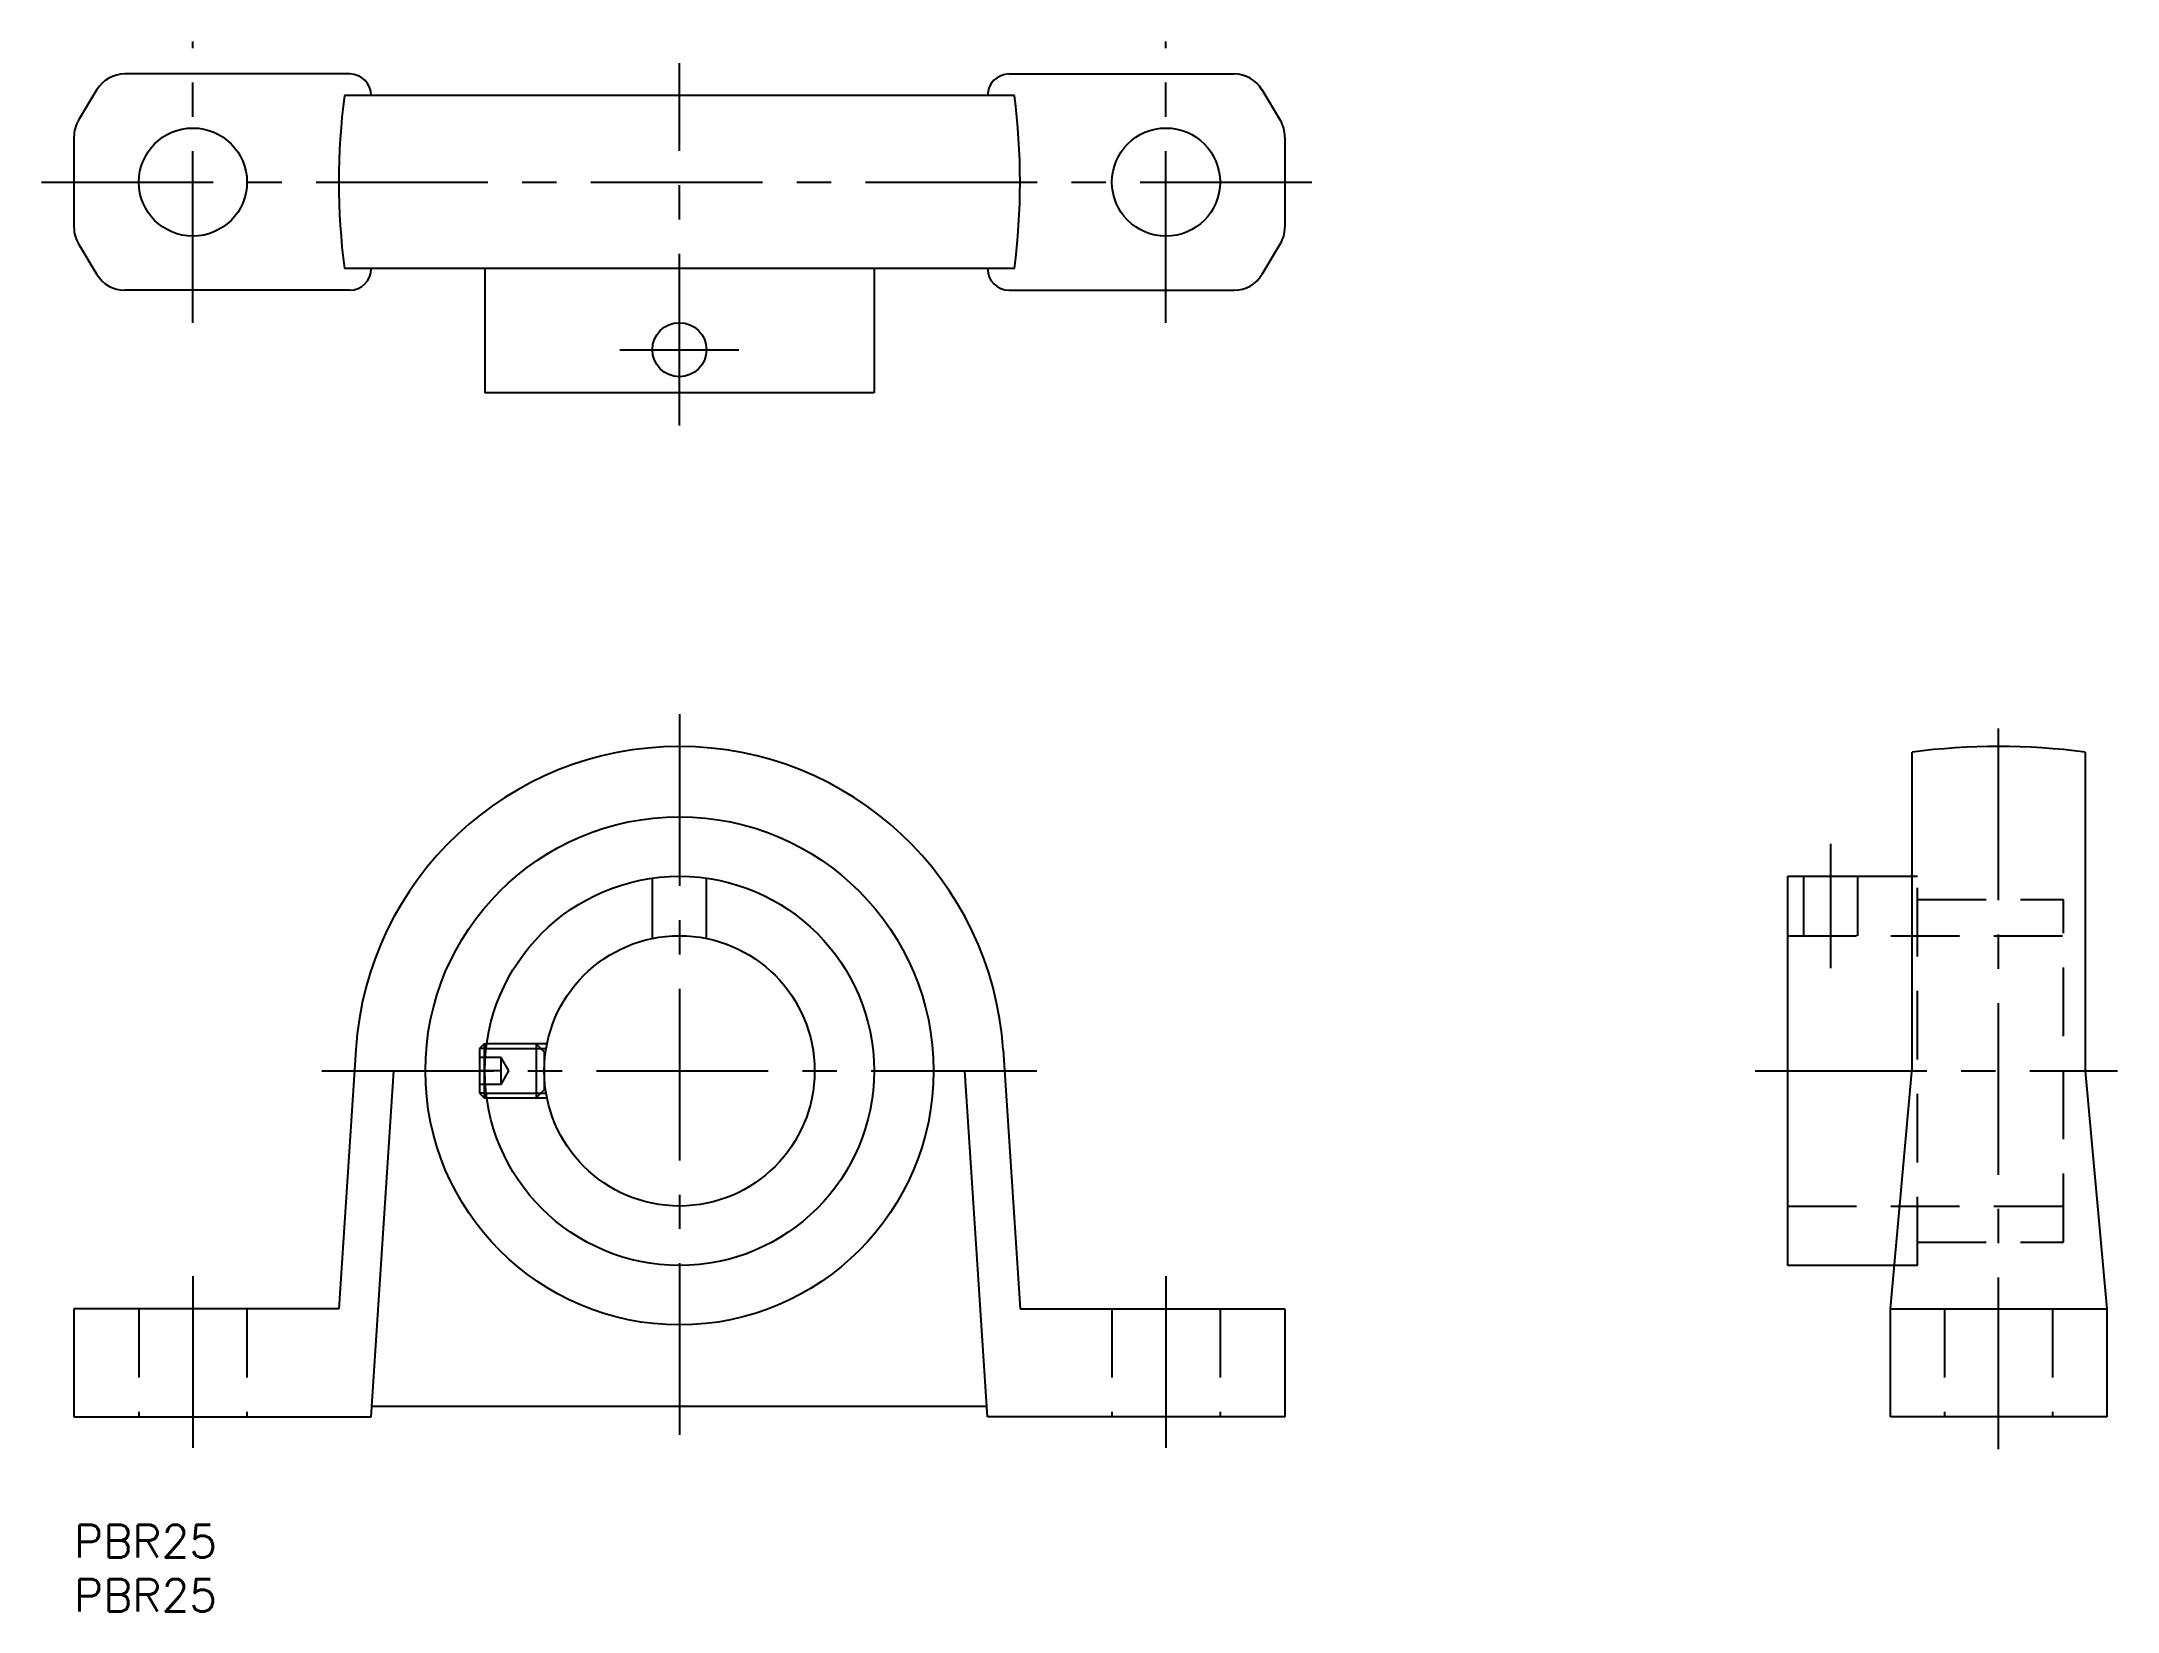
# Model space of a CAD drawing. Extents: x -3 to 189, y -8 to 137.
import ezdxf

# ---------------------------------------------------------------- set-up
doc = ezdxf.new("R2010")
doc.units = 0
doc.header["$LTSCALE"] = 0.5
doc.linetypes.add('CENTER', pattern=[50.8, 31.75, -6.35, 6.35, -6.35])
doc.linetypes.add('DASHED', pattern=[19.05, 12.7, -6.35])
for name, color, linetype in [('MSM_CENTER', 1, 'CENTER'), ('MSM_CONTINUOUS', 7, 'CONTINUOUS'), ('MSM_DASHED', 4, 'DASHED'), ('MSM_NARROW', 5, 'CONTINUOUS'), ('MSM_PART_NUMBER', 7, 'CONTINUOUS')]:
    doc.layers.add(name, color=color, linetype=linetype)
doc.styles.get("Standard").update_dxf_attribs({"font": 'txt.shx', "height": 3, "bigfont": 'bigfont.shx'})

# ---------------------------------------------------------------- blocks, each defined once
blk = doc.blocks.new('*U6')
at = {"layer": 'MSM_PART_NUMBER'}
blk.add_text('PBR25', height=3, dxfattribs=at).set_placement((0, -3))
blk = doc.blocks.new('*U7')
at = {"layer": 'MSM_PART_NUMBER'}
blk.add_text('PBR25', height=3, dxfattribs=at).set_placement((0, -8))

msp = doc.modelspace()

# ---------------------------------------------------------------- linework, layer by layer
at = {"layer": 'MSM_CENTER'}
for p, q in [((11, 111.2), (11, 137.2)), ((101, 111.2), (101, 137.2)), ((56, 101.7), (56, 135.2)), ((-3, 124.2), (115, 124.2)), ((50.5, 108.7), (61.5, 108.7)), ((56, 75), (56, 8)), ((178, 7), (178, 75)), ((162.5, 51.5), (162.5, 63)), ((22.94, 42), (89.06, 42)), ((155.5, 42), (189, 42)), ((11, 23), (11, 7)), ((101, 23), (101, 7))]:
    msp.add_line(p, q, dxfattribs=at)
at = {"layer": 'MSM_CONTINUOUS'}
for p, q in [((2.13, 132.75), (0.43, 129.92)), ((25.5, 134.2), (4.7, 134.2)), ((86.5, 134.2), (107.3, 134.2)), ((109.87, 132.75), (111.57, 129.92)), ((86.99, 132.2), (25.01, 132.2)), ((0, 128.37), (0, 120.03)), ((112, 128.37), (112, 120.03)), ((0.43, 118.49), (2.13, 115.66)), ((111.57, 118.49), (109.87, 115.66)), ((86.99, 116.2), (25.01, 116.2)), ((38, 116.2), (38, 104.7)), ((74, 116.2), (74, 104.7)), ((25.5, 114.2), (4.7, 114.2)), ((86.5, 114.2), (107.3, 114.2)), ((74, 104.7), (38, 104.7)), ((170, 42.09), (170, 71.48)), ((186, 71.48), (186, 42)), ((158.5, 60), (170, 60)), ((158.5, 24), (158.5, 60)), ((37.93, 44.5), (37.5, 44.07)), ((37.93, 44.5), (37.93, 39.5)), ((37.93, 44.5), (38.17, 44.5)), ((26.06, 43.95), (24.5, 20)), ((37.5, 44.07), (37.5, 39.93)), ((85.94, 43.95), (87.5, 20)), ((27.5, 10), (29.59, 42)), ((84.5, 10), (82.41, 42)), ((168, 20), (169.99, 41.91)), ((186, 42), (188, 20)), ((37.5, 39.93), (37.93, 39.5)), ((37.93, 39.5), (38.17, 39.5)), ((168.36, 24), (158.5, 24)), ((24.5, 20), (0, 20)), ((0, 20), (0, 10)), ((87.5, 20), (112, 20)), ((112, 20), (112, 10)), ((168, 20), (188, 20)), ((168, 10), (168, 20)), ((188, 20), (188, 10)), ((0, 10), (27.5, 10)), ((27.57, 11), (84.43, 11)), ((112, 10), (84.5, 10)), ((188, 10), (168, 10))]:
    msp.add_line(p, q, dxfattribs=at)
for centre, radius in [((11, 124.2), 5), ((101, 124.2), 5), ((56, 108.7), 2.5), ((56, 42), 23.5), ((56, 42), 18), ((56, 42), 12.5)]:
    msp.add_circle(centre, radius, dxfattribs=at)
for centre, radius, start, end in [((4.7, 131.2), 3, 90, 149.0362), ((25.5, 132.2), 2, 0, 90), ((86.5, 132.2), 2, 90, 180), ((107.3, 131.2), 3, 30.9638, 90), ((87.5, 124.2), 63, 172.7046, 187.2954), ((24.5, 124.2), 63, 352.7046, 7.2954), ((3, 128.37), 3, 149.0362, 180), ((109, 128.37), 3, 0, 30.9638), ((3, 120.03), 3, 180, 210.9638), ((109, 120.03), 3, 329.0362, 0), ((4.7, 117.2), 3, 210.9638, 270), ((25.5, 116.2), 2, 270, 0), ((86.5, 116.2), 2, 180, 270), ((107.3, 117.2), 3, 270, 329.0362), ((56, 42), 30, 3.7349, 176.2651), ((178, 10), 62, 82.5863, 97.4137), ((168, 42.09), 2, 354.8056, 0)]:
    msp.add_arc(centre, radius, start, end, dxfattribs=at)
at = {"layer": 'MSM_DASHED'}
for p, q in [((53.5, 54.25), (53.5, 59.83)), ((58.5, 54.25), (58.5, 59.83)), ((160, 54.5), (160, 60)), ((165, 54.5), (165, 60)), ((170, 60), (170.5, 60)), ((170.5, 24), (170.5, 60)), ((170.5, 57.85), (184, 57.85)), ((184, 26.15), (184, 57.85)), ((158.5, 54.5), (184, 54.5)), ((43.75, 44.5), (38.17, 44.5)), ((43.5, 43.75), (42.75, 44.5)), ((42.75, 44.5), (42.75, 39.5)), ((39.5, 43.25), (37.5, 43.25)), ((38.12, 44.07), (43.67, 44.07)), ((39.5, 40.75), (39.5, 43.25)), ((40.22, 42), (39.5, 43.25)), ((43.5, 43.75), (43.5, 40.25)), ((39.5, 42), (37.5, 42)), ((39.5, 40.75), (37.5, 40.75)), ((39.5, 40.75), (40.22, 42)), ((38.12, 39.93), (43.67, 39.93)), ((38.17, 39.5), (43.75, 39.5)), ((42.75, 39.5), (43.5, 40.25)), ((158.5, 29.5), (184, 29.5)), ((170.5, 26.15), (184, 26.15)), ((170.5, 24), (168.36, 24)), ((6, 20), (6, 10)), ((16, 20), (16, 10)), ((96, 20), (96, 10)), ((106, 20), (106, 10)), ((173, 20), (173, 10)), ((183, 20), (183, 10))]:
    msp.add_line(p, q, dxfattribs=at)
at = {"layer": 'MSM_NARROW'}
for p, q in [((38.12, 44.07), (37.5, 44.07)), ((38.12, 39.93), (37.5, 39.93))]:
    msp.add_line(p, q, dxfattribs=at)

# ---------------------------------------------------------------- block references
at = {"layer": 'MSM_CONTINUOUS'}
for name in ['*U6', '*U7']:
    msp.add_blockref(name, (0, 0), dxfattribs=at)

doc.saveas('drawing.dxf')
